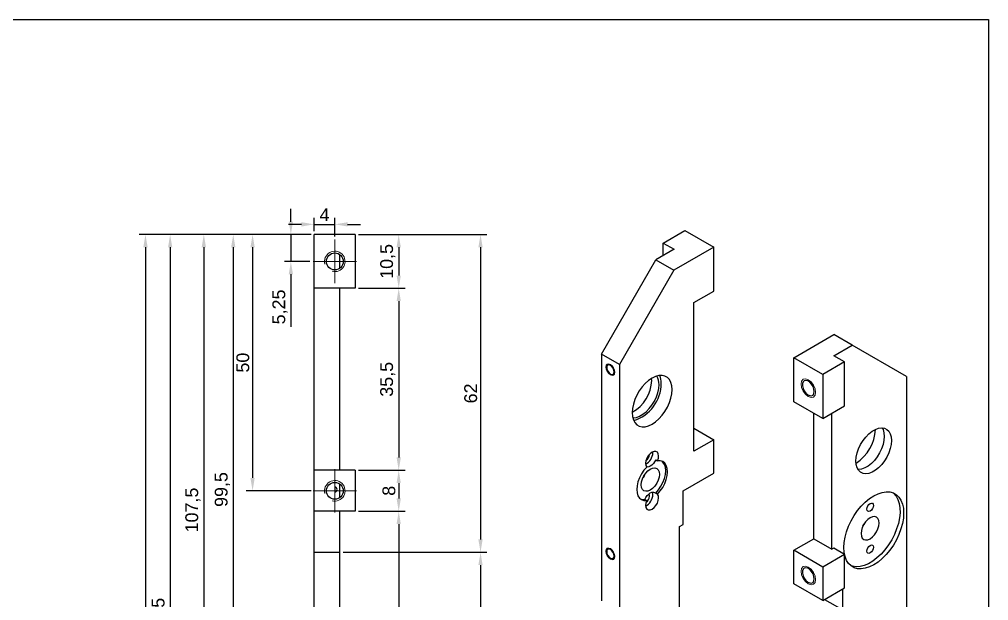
# Model space of a CAD drawing. Header units: millimetres. Extents: x 77 to 516, y 62 to 369.
# Drawn here: x 327.2 to 516.3, y 255.7 to 369.1 of the extents above; entities that cross this region are included whole.
import ezdxf

# ---------------------------------------------------------------- set-up
doc = ezdxf.new("R2010")
doc.units = ezdxf.units.MM
doc.linetypes.add('CENTERX2', pattern=[20.32, 12.7, -2.54, 2.54, -2.54])
for name, color, linetype in [('CENTER', 5, 'CENTERX2'), ('DIM', 1, 'Continuous'), ('DWG', 7, 'Continuous'), ('OUTLINE', 7, 'Continuous')]:
    doc.layers.add(name, color=color, linetype=linetype)
doc.styles.get("Standard").update_dxf_attribs({"font": ''})
doc.styles.get('Standard').set_extended_font_data('Arial')
doc.dimstyles.new('ISO-25', dxfattribs={"dimtxt": 2.5, "dimasz": 2.5, "dimexe": 1.25, "dimexo": 0.625, "dimtad": 1, "dimtxsty": 'Standard', "dimcen": 2.5, "dimadec": 0, "dimazin": 0, "dimtfac": 1, "dimtmove": 0, "dimatfit": 3, "dimfxl": 1, "dimarcsym": 0})

# ---------------------------------------------------------------- blocks, each defined once
blk = doc.blocks.new('SW_CENTERMARKSYMBOL_28')
at = {"color": 0, "linetype": 'Continuous', "lineweight": 0}
for p, q in [((0, 2.5), (0, 4.25)), ((0, 0), (0, 2.5)), ((-2.5, 0), (-4.25, 0)), ((0, 0), (-2.5, 0)), ((0, 0), (0, -2.5)), ((0, 0), (2.5, 0)), ((2.5, 0), (4.25, 0)), ((0, -2.5), (0, -4.25))]:
    blk.add_line(p, q, dxfattribs=at)
blk = doc.blocks.new('SW_CENTERMARKSYMBOL_29')
at = {"color": 0, "linetype": 'Continuous', "lineweight": 0}
for p, q in [((0, 2.5), (0, 4.25)), ((0, 0), (0, 2.5)), ((-2.5, 0), (-4.25, 0)), ((0, 0), (-2.5, 0)), ((0, 0), (0, -2.5)), ((0, 0), (2.5, 0)), ((2.5, 0), (4.25, 0)), ((0, -2.5), (0, -4.25))]:
    blk.add_line(p, q, dxfattribs=at)
blk = doc.blocks.new('*D138')
at = {"layer": 'Defpoints', "color": 0}
for p in [(388.74, 329.13), (384.74, 327.15), (388.74, 326.15)]:
    blk.add_point(p, dxfattribs=at)
at = {"layer": 'DIM', "color": 0, "lineweight": -2}
for p, q in [((382.24, 329.13), (379.74, 329.13)), ((384.74, 327.77), (384.74, 330.38)), ((384.74, 329.13), (388.74, 329.13)), ((388.74, 326.77), (388.74, 330.38)), ((391.24, 329.13), (393.74, 329.13))]:
    blk.add_line(p, q, dxfattribs=at)
at = {"layer": 'DIM', "color": 0}
for points in [[(382.24, 328.71), (382.24, 329.55), (384.74, 329.13)], [(391.24, 329.55), (391.24, 328.71), (388.74, 329.13)]]:
    blk.add_solid(points, dxfattribs=at)
at = {"layer": 'DIM', "color": 0, "insert": (386.74, 331.01), "char_height": 2.5, "attachment_point": 5}
blk.add_mtext('4', dxfattribs=at)
blk = doc.blocks.new('*D139')
at = {"layer": 'Defpoints', "color": 0}
for p in [(384.74, 327.15), (380.17, 321.9), (384.49, 321.9)]:
    blk.add_point(p, dxfattribs=at)
at = {"layer": 'DIM', "color": 0, "lineweight": -2}
for p, q in [((380.17, 329.65), (380.17, 332.15)), ((384.12, 327.15), (378.92, 327.15)), ((380.17, 327.15), (380.17, 321.9)), ((383.87, 321.9), (378.92, 321.9)), ((380.17, 319.4), (380.17, 309.14))]:
    blk.add_line(p, q, dxfattribs=at)
at = {"layer": 'DIM', "color": 0}
for points in [[(379.76, 329.65), (380.59, 329.65), (380.17, 327.15)], [(380.59, 319.4), (379.76, 319.4), (380.17, 321.9)]]:
    blk.add_solid(points, dxfattribs=at)
at = {"layer": 'DIM', "color": 0, "insert": (378.05, 313.02), "char_height": 2.5, "attachment_point": 5, "rotation": 90}
blk.add_mtext('5,25', dxfattribs=at)
blk = doc.blocks.new('*D140')
at = {"layer": 'Defpoints', "color": 0}
for p in [(384.74, 327.15), (372.71, 277.15), (384.74, 277.15)]:
    blk.add_point(p, dxfattribs=at)
at = {"layer": 'DIM', "color": 0, "lineweight": -2}
for p, q in [((384.12, 327.15), (371.46, 327.15)), ((372.71, 324.65), (372.71, 279.65)), ((384.12, 277.15), (371.46, 277.15))]:
    blk.add_line(p, q, dxfattribs=at)
at = {"layer": 'DIM', "color": 0}
for points in [[(373.12, 324.65), (372.29, 324.65), (372.71, 327.15)], [(372.29, 279.65), (373.12, 279.65), (372.71, 277.15)]]:
    blk.add_solid(points, dxfattribs=at)
at = {"layer": 'DIM', "color": 0, "insert": (370.81, 302.15), "char_height": 2.5, "attachment_point": 5, "rotation": 90}
blk.add_mtext('50', dxfattribs=at)
blk = doc.blocks.new('*D141')
at = {"layer": 'Defpoints', "color": 0}
for p in [(384.74, 327.15), (368.94, 227.65), (384.49, 227.65)]:
    blk.add_point(p, dxfattribs=at)
at = {"layer": 'DIM', "color": 0, "lineweight": -2}
for p, q in [((384.12, 327.15), (367.69, 327.15)), ((368.94, 324.65), (368.94, 230.15)), ((383.87, 227.65), (367.69, 227.65))]:
    blk.add_line(p, q, dxfattribs=at)
at = {"layer": 'DIM', "color": 0}
for points in [[(369.36, 324.65), (368.52, 324.65), (368.94, 327.15)], [(368.52, 230.15), (369.36, 230.15), (368.94, 227.65)]]:
    blk.add_solid(points, dxfattribs=at)
at = {"layer": 'DIM', "color": 0, "insert": (366.81, 277.4), "char_height": 2.5, "attachment_point": 5, "rotation": 90}
blk.add_mtext('99,5', dxfattribs=at)
blk = doc.blocks.new('*D142')
at = {"layer": 'Defpoints', "color": 0}
for p in [(384.74, 327.15), (363.2, 219.65), (384.49, 219.65)]:
    blk.add_point(p, dxfattribs=at)
at = {"layer": 'DIM', "color": 0, "lineweight": -2}
for p, q in [((384.12, 327.15), (361.95, 327.15)), ((363.2, 324.65), (363.2, 222.15)), ((383.87, 219.65), (361.95, 219.65))]:
    blk.add_line(p, q, dxfattribs=at)
at = {"layer": 'DIM', "color": 0}
for points in [[(363.62, 324.65), (362.78, 324.65), (363.2, 327.15)], [(362.78, 222.15), (363.62, 222.15), (363.2, 219.65)]]:
    blk.add_solid(points, dxfattribs=at)
at = {"layer": 'DIM', "color": 0, "insert": (361.07, 273.4), "char_height": 2.5, "attachment_point": 5, "rotation": 90}
blk.add_mtext('107,5', dxfattribs=at)
blk = doc.blocks.new('*D143')
at = {"layer": 'Defpoints', "color": 0}
for p in [(384.74, 327.15), (356.63, 176.65), (384.74, 176.65)]:
    blk.add_point(p, dxfattribs=at)
at = {"layer": 'DIM', "color": 0, "lineweight": -2}
for p, q in [((384.12, 327.15), (355.38, 327.15)), ((356.63, 324.65), (356.63, 179.15)), ((384.12, 176.65), (355.38, 176.65))]:
    blk.add_line(p, q, dxfattribs=at)
at = {"layer": 'DIM', "color": 0}
for points in [[(357.05, 324.65), (356.22, 324.65), (356.63, 327.15)], [(356.22, 179.15), (357.05, 179.15), (356.63, 176.65)]]:
    blk.add_solid(points, dxfattribs=at)
at = {"layer": 'DIM', "color": 0, "insert": (354.51, 251.9), "char_height": 2.5, "attachment_point": 5, "rotation": 90}
blk.add_mtext('150,5', dxfattribs=at)
blk = doc.blocks.new('*D144')
at = {"layer": 'Defpoints', "color": 0}
for p in [(384.74, 327.15), (351.82, 168.65), (384.49, 168.65)]:
    blk.add_point(p, dxfattribs=at)
at = {"layer": 'DIM', "color": 0, "lineweight": -2}
for p, q in [((384.12, 327.15), (350.57, 327.15)), ((351.82, 324.65), (351.82, 171.15)), ((383.87, 168.65), (350.57, 168.65))]:
    blk.add_line(p, q, dxfattribs=at)
at = {"layer": 'DIM', "color": 0}
for points in [[(352.24, 324.65), (351.4, 324.65), (351.82, 327.15)], [(351.4, 171.15), (352.24, 171.15), (351.82, 168.65)]]:
    blk.add_solid(points, dxfattribs=at)
at = {"layer": 'DIM', "color": 0, "insert": (349.69, 247.9), "char_height": 2.5, "attachment_point": 5, "rotation": 90}
blk.add_mtext('158,5', dxfattribs=at)
blk = doc.blocks.new('*D170')
at = {"layer": 'Defpoints', "color": 0}
for p in [(392.74, 327.15), (392.74, 316.65), (401.21, 316.65)]:
    blk.add_point(p, dxfattribs=at)
at = {"layer": 'DIM', "color": 0, "lineweight": -2}
for p, q in [((393.37, 327.15), (402.46, 327.15)), ((401.21, 324.65), (401.21, 319.15)), ((393.37, 316.65), (402.46, 316.65))]:
    blk.add_line(p, q, dxfattribs=at)
at = {"layer": 'DIM', "color": 0}
for points in [[(401.63, 324.65), (400.79, 324.65), (401.21, 327.15)], [(400.79, 319.15), (401.63, 319.15), (401.21, 316.65)]]:
    blk.add_solid(points, dxfattribs=at)
at = {"layer": 'DIM', "color": 0, "insert": (399.08, 321.9), "char_height": 2.5, "attachment_point": 5, "rotation": 90}
blk.add_mtext('10,5', dxfattribs=at)
blk = doc.blocks.new('*D171')
at = {"layer": 'Defpoints', "color": 0}
for p in [(393.37, 316.65), (392.74, 281.15), (401.21, 281.15)]:
    blk.add_point(p, dxfattribs=at)
at = {"layer": 'DIM', "color": 0, "lineweight": -2}
for p, q in [((393.99, 316.65), (402.46, 316.65)), ((401.21, 314.15), (401.21, 283.65)), ((393.37, 281.15), (402.46, 281.15))]:
    blk.add_line(p, q, dxfattribs=at)
at = {"layer": 'DIM', "color": 0}
for points in [[(401.63, 314.15), (400.79, 314.15), (401.21, 316.65)], [(400.79, 283.65), (401.63, 283.65), (401.21, 281.15)]]:
    blk.add_solid(points, dxfattribs=at)
at = {"layer": 'DIM', "color": 0, "insert": (399.08, 298.9), "char_height": 2.5, "attachment_point": 5, "rotation": 90}
blk.add_mtext('35,5', dxfattribs=at)
blk = doc.blocks.new('*D172')
at = {"layer": 'Defpoints', "color": 0}
for p in [(392.74, 273.15), (392.74, 232.15), (401.21, 232.15)]:
    blk.add_point(p, dxfattribs=at)
at = {"layer": 'DIM', "color": 0, "lineweight": -2}
for p, q in [((393.37, 273.15), (402.46, 273.15)), ((401.21, 270.65), (401.21, 234.65)), ((393.37, 232.15), (402.46, 232.15))]:
    blk.add_line(p, q, dxfattribs=at)
at = {"layer": 'DIM', "color": 0}
for points in [[(401.63, 270.65), (400.79, 270.65), (401.21, 273.15)], [(400.79, 234.65), (401.63, 234.65), (401.21, 232.15)]]:
    blk.add_solid(points, dxfattribs=at)
at = {"layer": 'DIM', "color": 0, "insert": (399.33, 252.65), "char_height": 2.5, "attachment_point": 5, "rotation": 90}
blk.add_mtext('41', dxfattribs=at)
blk = doc.blocks.new('*D174')
at = {"layer": 'Defpoints', "color": 0}
for p in [(392.74, 327.15), (389.74, 265.15), (417.17, 265.15)]:
    blk.add_point(p, dxfattribs=at)
at = {"layer": 'DIM', "color": 0, "lineweight": -2}
for p, q in [((393.37, 327.15), (418.42, 327.15)), ((417.17, 324.65), (417.17, 267.65)), ((390.37, 265.15), (418.42, 265.15))]:
    blk.add_line(p, q, dxfattribs=at)
at = {"layer": 'DIM', "color": 0}
for points in [[(417.58, 324.65), (416.75, 324.65), (417.17, 327.15)], [(416.75, 267.65), (417.58, 267.65), (417.17, 265.15)]]:
    blk.add_solid(points, dxfattribs=at)
at = {"layer": 'DIM', "color": 0, "insert": (415.26, 296.15), "char_height": 2.5, "attachment_point": 5, "rotation": 90}
blk.add_mtext('62', dxfattribs=at)
blk = doc.blocks.new('*D175')
at = {"layer": 'Defpoints', "color": 0}
for p in [(389.74, 265.15), (389.74, 240.15), (417.17, 240.15)]:
    blk.add_point(p, dxfattribs=at)
at = {"layer": 'DIM', "color": 0, "lineweight": -2}
for p, q in [((390.37, 265.15), (418.42, 265.15)), ((417.17, 262.65), (417.17, 242.65)), ((390.37, 240.15), (418.42, 240.15))]:
    blk.add_line(p, q, dxfattribs=at)
at = {"layer": 'DIM', "color": 0}
for points in [[(417.58, 262.65), (416.75, 262.65), (417.17, 265.15)], [(416.75, 242.65), (417.58, 242.65), (417.17, 240.15)]]:
    blk.add_solid(points, dxfattribs=at)
at = {"layer": 'DIM', "color": 0, "insert": (415.26, 252.65), "char_height": 2.5, "attachment_point": 5, "rotation": 90}
blk.add_mtext('25', dxfattribs=at)
blk = doc.blocks.new('*D180')
at = {"layer": 'Defpoints', "color": 0}
for p in [(392.74, 281.15), (392.74, 273.15), (401.21, 273.15)]:
    blk.add_point(p, dxfattribs=at)
at = {"layer": 'DIM', "color": 0, "lineweight": -2}
for p, q in [((393.37, 281.15), (402.46, 281.15)), ((401.21, 278.65), (401.21, 275.65)), ((393.37, 273.15), (402.46, 273.15))]:
    blk.add_line(p, q, dxfattribs=at)
at = {"layer": 'DIM', "color": 0}
for points in [[(401.63, 278.65), (400.79, 278.65), (401.21, 281.15)], [(400.79, 275.65), (401.63, 275.65), (401.21, 273.15)]]:
    blk.add_solid(points, dxfattribs=at)
at = {"layer": 'DIM', "color": 0, "insert": (399.31, 277.15), "char_height": 2.5, "attachment_point": 5, "rotation": 90}
blk.add_mtext('8', dxfattribs=at)

msp = doc.modelspace()

# ---------------------------------------------------------------- linework, layer by layer
at = {"color": 7, "linetype": 'Continuous', "lineweight": 18, "flags": 128}
for points in [[(442.505, 299.752), (442.166, 300.025), (441.88, 300.412), (441.688, 300.854), (441.621, 301.283), (441.688, 301.635), (441.88, 301.855), (442.166, 301.911), (442.505, 301.793), (442.843, 301.52), (443.13, 301.134), (443.321, 300.692), (443.388, 300.262), (443.321, 299.911), (443.13, 299.69), (442.843, 299.634), (442.505, 299.752)], [(481.103, 298.814), (481.644, 298.378), (482.103, 297.759), (482.409, 297.052), (482.517, 296.365), (482.409, 295.802), (482.103, 295.449), (481.644, 295.36), (481.103, 295.548), (480.561, 295.985), (480.103, 296.604), (479.796, 297.311), (479.688, 297.998), (479.796, 298.56), (480.103, 298.913), (480.561, 299.002), (481.103, 298.814)], [(442.505, 263.824), (442.166, 264.097), (441.88, 264.484), (441.688, 264.926), (441.621, 265.355), (441.688, 265.707), (441.88, 265.927), (442.166, 265.983), (442.505, 265.866), (442.843, 265.593), (443.13, 265.206), (443.321, 264.764), (443.388, 264.335), (443.321, 263.983), (443.13, 263.762), (442.843, 263.707), (442.505, 263.824)], [(481.103, 262.274), (481.644, 261.837), (482.103, 261.218), (482.409, 260.512), (482.517, 259.825), (482.409, 259.262), (482.103, 258.909), (481.644, 258.82), (481.103, 259.008), (480.561, 259.445), (480.103, 260.064), (479.796, 260.77), (479.688, 261.457), (479.796, 262.02), (480.103, 262.373), (480.561, 262.462), (481.103, 262.274)]]:
    msp.add_lwpolyline(points, dxfattribs=at)
at = {"color": 7, "linetype": 'Continuous', "lineweight": 18}
for centre in [(388.744, 321.9), (388.744, 277.15)]:
    msp.add_arc(centre, 2, 255, 195, dxfattribs=at)
at = {"layer": 'DWG'}
msp.add_lwpolyline([(516.268, 62.156), (77.223, 62.156), (77.223, 369.119), (516.268, 369.119)], close=True, dxfattribs=at)
at = {"layer": 'OUTLINE'}
for p, q in [((392.744, 327.15), (384.744, 327.15)), ((384.744, 316.65), (384.744, 327.15)), ((392.744, 327.15), (392.744, 316.65)), ((452.793, 325.492), (457.036, 327.941)), ((457.036, 327.941), (462.693, 324.675)), ((452.793, 325.492), (454.914, 324.267)), ((452.793, 323.043), (452.793, 325.492)), ((454.914, 324.267), (451.343, 322.206)), ((462.693, 324.675), (454.879, 320.165)), ((462.693, 316.102), (462.693, 324.675)), ((440.737, 303.835), (451.343, 322.206)), ((451.343, 322.206), (454.879, 320.165)), ((454.879, 320.165), (444.272, 301.794)), ((392.744, 316.65), (384.744, 316.65)), ((384.744, 281.15), (384.744, 316.65)), ((389.744, 281.15), (389.744, 316.65)), ((458.803, 313.857), (462.693, 316.102)), ((458.803, 284.869), (458.803, 313.857)), ((478.274, 303.101), (486.088, 307.612)), ((489.623, 305.571), (486.088, 307.612)), ((486.052, 303.509), (489.623, 305.571)), ((500.23, 299.445), (489.623, 305.571)), ((444.272, 301.794), (440.737, 303.835)), ((440.737, 303.835), (440.737, 255.71)), ((483.931, 299.835), (478.274, 303.101)), ((478.274, 294.527), (478.274, 303.101)), ((488.174, 302.284), (486.052, 303.509)), ((444.272, 301.794), (444.272, 253.668)), ((488.174, 302.284), (483.931, 299.835)), ((488.174, 293.711), (488.174, 302.284)), ((450.566, 298.689), (450.548, 299.087)), ((483.931, 299.835), (483.931, 291.262)), ((500.23, 299.445), (500.23, 251.32)), ((483.931, 291.262), (478.274, 294.527)), ((483.931, 291.262), (488.174, 293.711)), ((482.163, 267.785), (482.163, 292.282)), ((485.699, 265.744), (485.699, 292.282)), ((458.803, 289.36), (462.693, 287.114)), ((462.693, 287.114), (458.803, 284.869)), ((462.693, 280.582), (462.693, 287.114)), ((450.141, 284.237), (450.14, 284.284)), ((450.778, 284.605), (450.771, 284.756)), ((451.333, 283.196), (451.686, 282.992)), ((392.744, 281.15), (384.744, 281.15)), ((384.744, 273.15), (384.744, 281.15)), ((392.744, 281.15), (392.744, 273.15)), ((456.682, 277.112), (462.693, 280.582)), ((388.744, 277.884), (388.744, 277.15)), ((388.744, 277.15), (388.744, 276.923)), ((451.686, 276.488), (451.333, 276.692)), ((456.682, 270.58), (456.682, 277.112)), ((449.233, 275.48), (449.587, 275.276)), ((392.744, 273.15), (384.744, 273.15)), ((384.744, 265.15), (384.744, 273.15)), ((389.744, 265.15), (389.744, 273.15)), ((455.975, 270.172), (456.682, 270.58)), ((455.975, 249.758), (455.975, 270.172)), ((478.274, 265.54), (482.163, 267.785)), ((482.163, 267.785), (485.699, 265.744)), ((384.744, 265.15), (389.744, 265.15)), ((384.744, 240.15), (384.744, 265.15)), ((389.744, 240.15), (389.744, 265.15)), ((483.931, 262.274), (478.274, 265.54)), ((478.274, 259.008), (478.274, 265.54)), ((488.174, 264.724), (483.931, 262.274)), ((486.052, 265.948), (485.699, 265.744)), ((488.174, 264.724), (486.052, 265.948)), ((488.174, 258.191), (488.174, 264.724)), ((483.931, 262.274), (483.931, 255.742)), ((483.931, 255.742), (478.274, 259.008)), ((483.931, 255.742), (488.174, 258.191)), ((487.82, 253.904), (487.82, 257.987)), ((484.285, 255.945), (484.285, 255.946)), ((484.285, 255.945), (487.82, 253.904))]:
    msp.add_line(p, q, dxfattribs=at)
at = {"layer": 'OUTLINE', "flags": 128}
for points in [[(443.229, 300.354), (443.174, 300.706), (443.017, 301.069), (442.782, 301.386), (442.505, 301.61), (442.227, 301.706), (441.992, 301.66), (441.835, 301.48), (441.78, 301.191), (441.835, 300.839), (441.992, 300.477), (442.227, 300.16), (442.505, 299.936), (442.782, 299.839), (443.017, 299.885), (443.174, 300.066), (443.229, 300.354)], [(454.525, 296.893), (454.466, 297.639), (454.291, 298.294), (454.004, 298.838), (453.616, 299.255), (453.136, 299.532), (452.581, 299.66), (451.966, 299.636), (451.312, 299.461), (450.636, 299.139), (449.961, 298.681), (449.306, 298.1), (448.692, 297.415), (448.136, 296.645), (447.657, 295.815), (447.268, 294.949), (446.982, 294.074), (446.806, 293.217), (446.747, 292.403), (446.806, 291.657), (446.982, 291.002), (447.268, 290.458), (447.657, 290.042), (448.136, 289.765), (448.692, 289.636), (449.306, 289.66), (449.961, 289.836), (450.636, 290.157), (451.312, 290.615), (451.966, 291.196), (452.581, 291.881), (453.136, 292.651), (453.616, 293.481), (454.004, 294.347), (454.291, 295.222), (454.466, 296.079), (454.525, 296.893)], [(446.858, 291.402), (446.971, 291.4), (447.567, 291.477), (448.195, 291.704), (448.835, 292.073), (449.463, 292.572), (450.059, 293.183), (450.603, 293.885), (451.076, 294.655), (451.461, 295.467), (451.746, 296.293), (451.921, 297.104), (451.98, 297.873)], [(482.269, 296.508), (482.206, 296.982), (482.023, 297.477), (481.741, 297.941), (481.389, 298.322), (481.006, 298.58), (480.634, 298.686), (480.312, 298.629), (480.076, 298.415), (479.952, 298.067), (479.952, 297.624), (480.076, 297.132), (480.312, 296.646), (480.634, 296.218), (481.006, 295.894), (481.389, 295.71), (481.741, 295.685), (482.023, 295.822), (482.206, 296.107), (482.269, 296.508)], [(490.401, 282.952), (490.46, 283.722), (490.635, 284.533), (490.92, 285.358), (491.305, 286.17), (491.778, 286.94), (492.321, 287.642), (492.918, 288.253), (493.546, 288.752), (494.186, 289.121), (494.814, 289.348), (495.41, 289.426), (495.954, 289.351), (496.426, 289.126), (496.812, 288.759), (497.097, 288.263), (497.272, 287.654), (497.331, 286.953), (497.272, 286.183), (497.097, 285.372), (496.812, 284.547), (496.426, 283.735), (495.954, 282.965), (495.41, 282.262), (494.814, 281.652), (494.186, 281.153), (493.546, 280.784), (492.918, 280.557), (492.321, 280.479), (491.778, 280.554), (491.305, 280.779), (490.92, 281.146), (490.635, 281.642), (490.46, 282.251), (490.401, 282.952)], [(495.504, 289.424), (495.682, 289.079), (495.857, 288.47), (495.916, 287.769), (495.857, 287), (495.682, 286.189), (495.397, 285.363), (495.012, 284.552), (494.54, 283.781), (493.996, 283.079), (493.4, 282.468), (492.771, 281.969), (492.132, 281.6), (491.503, 281.373), (490.907, 281.296), (490.813, 281.298)], [(451.686, 282.992), (451.856, 283.499), (451.909, 283.98), (451.841, 284.388), (451.657, 284.684), (451.376, 284.84), (451.025, 284.841), (450.636, 284.686), (450.248, 284.392), (449.896, 283.985), (449.615, 283.505), (449.432, 282.997), (449.364, 282.511), (449.417, 282.091), (449.587, 281.78)], [(449.587, 281.78), (449.042, 281.155), (448.563, 280.449), (448.168, 279.688), (447.874, 278.905), (447.692, 278.132), (447.631, 277.399), (447.692, 276.737), (447.874, 276.173), (448.168, 275.73), (448.563, 275.425), (449.042, 275.272), (449.587, 275.276)], [(451.333, 283.196), (451.129, 282.812), (450.876, 282.463), (450.588, 282.17), (450.283, 281.951), (449.977, 281.818), (449.689, 281.778), (449.577, 281.79)], [(451.333, 276.692), (451.877, 277.317), (452.356, 278.023), (452.751, 278.784), (453.045, 279.567), (453.227, 280.34), (453.288, 281.073), (453.227, 281.735), (453.045, 282.299), (452.751, 282.742), (452.577, 282.904)], [(451.686, 276.488), (452.231, 277.113), (452.71, 277.819), (453.105, 278.58), (453.399, 279.362), (453.58, 280.136), (453.642, 280.869), (453.58, 281.531), (453.399, 282.095), (453.105, 282.538), (452.71, 282.843), (452.231, 282.996), (451.686, 282.992)], [(452.051, 280.359), (451.99, 279.795), (451.814, 279.201), (451.533, 278.616), (451.167, 278.08), (450.74, 277.63), (450.283, 277.297), (449.825, 277.102), (449.399, 277.06), (449.033, 277.173), (448.752, 277.434), (448.575, 277.824), (448.515, 278.318), (448.575, 278.881), (448.752, 279.475), (449.033, 280.06), (449.399, 280.596), (449.825, 281.046), (450.283, 281.379), (450.74, 281.574), (451.167, 281.616), (451.533, 281.503), (451.814, 281.242), (451.99, 280.852), (452.051, 280.359)], [(449.223, 280.36), (449.058, 280.045), (448.868, 279.745)], [(449.233, 275.48), (449.436, 275.865), (449.689, 276.213), (449.977, 276.506), (450.283, 276.725), (450.588, 276.859), (450.876, 276.898), (451.129, 276.842), (451.333, 276.692)], [(449.587, 275.276), (449.417, 274.769), (449.364, 274.288), (449.432, 273.88), (449.615, 273.584), (449.896, 273.428), (450.248, 273.427), (450.636, 273.581), (451.025, 273.876), (451.376, 274.283), (451.657, 274.763), (451.841, 275.27), (451.909, 275.757), (451.856, 276.176), (451.686, 276.488)], [(450.141, 276.072), (450.093, 276.325), (449.955, 276.484), (449.955, 276.484)], [(450.778, 276.439), (450.715, 276.857), (450.705, 276.886)], [(488.032, 266.07), (488.092, 267.063), (488.268, 268.105), (488.559, 269.173), (488.958, 270.247), (489.457, 271.304), (490.046, 272.324), (490.712, 273.285), (491.442, 274.167), (492.222, 274.953), (493.036, 275.627), (493.866, 276.175), (494.696, 276.585), (495.509, 276.851), (496.289, 276.965), (497.02, 276.926), (497.686, 276.735), (498.275, 276.395), (498.773, 275.913), (499.172, 275.3), (499.463, 274.567), (499.64, 273.73), (499.699, 272.806), (499.64, 271.813), (499.463, 270.772), (499.172, 269.703), (498.773, 268.629), (498.275, 267.572), (497.686, 266.552), (497.02, 265.592), (496.289, 264.709), (495.509, 263.923), (494.696, 263.25), (493.866, 262.702), (493.036, 262.291), (492.222, 262.026), (491.442, 261.911), (490.712, 261.95), (490.046, 262.142), (489.457, 262.482), (488.958, 262.963), (488.559, 263.576), (488.268, 264.309), (488.092, 265.146), (488.032, 266.07)], [(497.622, 276.761), (497.745, 276.657), (498.213, 276.128), (498.577, 275.47), (498.83, 274.697), (498.967, 273.825), (498.985, 272.871), (498.883, 271.855), (498.665, 270.798), (498.333, 269.722), (497.895, 268.648), (497.36, 267.599), (496.739, 266.595), (496.045, 265.659), (495.292, 264.808), (494.495, 264.06), (493.67, 263.431), (492.835, 262.933), (492.007, 262.578), (491.202, 262.371), (490.437, 262.317), (489.728, 262.417), (489.403, 262.524)], [(448.342, 275.568), (448.689, 275.476), (449.233, 275.48)], [(492.522, 273.562), (492.571, 273.871), (492.709, 274.189), (492.915, 274.467), (493.159, 274.664), (493.402, 274.749), (493.609, 274.709), (493.747, 274.55), (493.795, 274.296), (493.747, 273.987), (493.609, 273.669), (493.402, 273.391), (493.159, 273.194), (492.915, 273.11), (492.709, 273.15), (492.571, 273.308), (492.522, 273.562)], [(494.926, 270.867), (494.866, 271.36), (494.69, 271.751), (494.409, 272.011), (494.043, 272.125), (493.616, 272.082), (493.159, 271.888), (492.701, 271.554), (492.275, 271.104), (491.909, 270.568), (491.628, 269.983), (491.451, 269.389), (491.391, 268.826), (491.451, 268.332), (491.628, 267.942), (491.909, 267.681), (492.275, 267.568), (492.701, 267.61), (493.159, 267.805), (493.616, 268.139), (494.043, 268.589), (494.409, 269.125), (494.69, 269.709), (494.866, 270.304), (494.926, 270.867)], [(491.744, 270.253), (491.934, 270.553), (492.099, 270.868)], [(492.522, 265.396), (492.571, 265.705), (492.709, 266.024), (492.915, 266.302), (493.159, 266.499), (493.402, 266.583), (493.609, 266.543), (493.747, 266.384), (493.795, 266.131), (493.747, 265.822), (493.609, 265.504), (493.402, 265.225), (493.159, 265.029), (492.915, 264.944), (492.709, 264.984), (492.571, 265.143), (492.522, 265.396)], [(443.229, 264.426), (443.174, 264.779), (443.017, 265.141), (442.782, 265.458), (442.505, 265.682), (442.227, 265.778), (441.992, 265.733), (441.835, 265.552), (441.78, 265.263), (441.835, 264.911), (441.992, 264.549), (442.227, 264.232), (442.505, 264.008), (442.782, 263.912), (443.017, 263.957), (443.174, 264.138), (443.229, 264.426)], [(482.269, 259.967), (482.206, 260.441), (482.023, 260.937), (481.741, 261.401), (481.389, 261.782), (481.006, 262.039), (480.634, 262.145), (480.312, 262.088), (480.076, 261.875), (479.952, 261.527), (479.952, 261.084), (480.076, 260.592), (480.312, 260.106), (480.634, 259.678), (481.006, 259.354), (481.389, 259.17), (481.741, 259.145), (482.023, 259.282), (482.206, 259.567), (482.269, 259.967)]]:
    msp.add_lwpolyline(points, dxfattribs=at)
at = {"layer": 'OUTLINE'}
for centre in [(388.744, 321.9), (388.744, 277.15)]:
    msp.add_circle(centre, 1.65, dxfattribs=at)
for centre, radius, start, end in [((448.96, 297.998), 3.022, 357.62562, 30.74146), ((448.766, 298.225), 3.64, 358.3193, 23.14466), ((443.307, 298.9), 7.261, 298.28586, 358.34022), ((444.854, 298.093), 7.551, 286.8211, 0.1878), ((485.768, 289.627), 8.465, 303.33168, 356.67369), ((448.14, 284.665), 2.639, 297.80466, 358.69615), ((448.806, 284.276), 1.336, 299.52881, 358.35051), ((448.14, 276.499), 2.639, 297.80466, 358.69615), ((448.806, 276.11), 1.336, 299.52881, 358.35051)]:
    msp.add_arc(centre, radius, start, end, dxfattribs=at)
for points, knots in [([(389.744, 320.587), (389.744, 320.795), (389.744, 321.006), (389.744, 321.442), (389.744, 321.671), (389.744, 322.014), (389.744, 322.131), (389.744, 322.357), (389.744, 322.467), (389.744, 322.793), (389.744, 323.004), (389.744, 323.212)], [0, 0, 0, 0, 0.25, 0.25, 0.5, 0.5, 0.625, 0.625, 0.75, 0.75, 1, 1, 1, 1]), ([(389.744, 275.837), (389.744, 276.045), (389.744, 276.256), (389.744, 276.692), (389.744, 276.921), (389.744, 277.264), (389.744, 277.381), (389.744, 277.607), (389.744, 277.717), (389.744, 278.043), (389.744, 278.254), (389.744, 278.462)], [0, 0, 0, 0, 0.25, 0.25, 0.5, 0.5, 0.625, 0.625, 0.75, 0.75, 1, 1, 1, 1]), ([(388.744, 276.923), (388.806, 276.923), (388.868, 276.94), (388.976, 276.996), (389.023, 277.035), (389.138, 277.172), (389.18, 277.288), (389.187, 277.524), (389.149, 277.644), (388.99, 277.827), (388.868, 277.884), (388.744, 277.884)], [0, 0, 0, 0, 0.125, 0.125, 0.25, 0.25, 0.5, 0.5, 0.75, 0.75, 1, 1, 1, 1])]:
    msp.add_open_spline(points, degree=3, knots=knots, dxfattribs=at)

# ---------------------------------------------------------------- block references
at = {"layer": 'CENTER'}
for name, p in [('SW_CENTERMARKSYMBOL_29', (388.744, 321.9)), ('SW_CENTERMARKSYMBOL_28', (388.744, 277.15))]:
    msp.add_blockref(name, p, dxfattribs=at)

# ---------------------------------------------------------------- dimensions: what is measured, and where the dimension line sits
at = {"layer": 'DIM'}
for base, p1, p2, picture, middle in [((380.174, 321.9), (384.744, 327.15), (384.494, 321.9), '*D139', (378.047, 313.018)), ((351.819, 168.65), (384.744, 327.15), (384.494, 168.65), '*D144', (349.692, 247.9)), ((356.633, 176.65), (384.744, 327.15), (384.744, 176.65), '*D143', (354.506, 251.9)), ((363.201, 219.65), (384.744, 327.15), (384.494, 219.65), '*D142', (361.074, 273.4)), ((368.939, 227.65), (384.744, 327.15), (384.494, 227.65), '*D141', (366.812, 277.4)), ((372.707, 277.15), (384.744, 327.15), (384.744, 277.15), '*D140', (370.806, 302.15)), ((417.165, 265.15), (392.744, 327.15), (389.744, 265.15), '*D174', (415.264, 296.15)), ((401.21, 316.65), (392.744, 327.15), (392.744, 316.65), '*D170', (399.082, 321.9)), ((401.21, 281.15), (393.369, 316.65), (392.744, 281.15), '*D171', (399.082, 298.9)), ((401.21, 273.15), (392.744, 281.15), (392.744, 273.15), '*D180', (399.308, 277.15)), ((401.21, 232.15), (392.744, 273.15), (392.744, 232.15), '*D172', (399.33, 252.65)), ((417.165, 240.15), (389.744, 265.15), (389.744, 240.15), '*D175', (415.264, 252.65))]:
    dim = msp.add_linear_dim(base=base, p1=p1, p2=p2, angle=90, dimstyle='ISO-25', dxfattribs=at)
    dim.commit()
    dim.dimension.update_dxf_attribs({"geometry": picture, "text_midpoint": middle})
dim = msp.add_linear_dim(base=(388.744, 329.13), p1=(384.744, 327.15), p2=(388.744, 326.15), dimstyle='ISO-25', dxfattribs=at)
dim.commit()
dim.dimension.update_dxf_attribs({"geometry": '*D138', "text_midpoint": (386.744, 331.005)})

doc.saveas('drawing.dxf')
